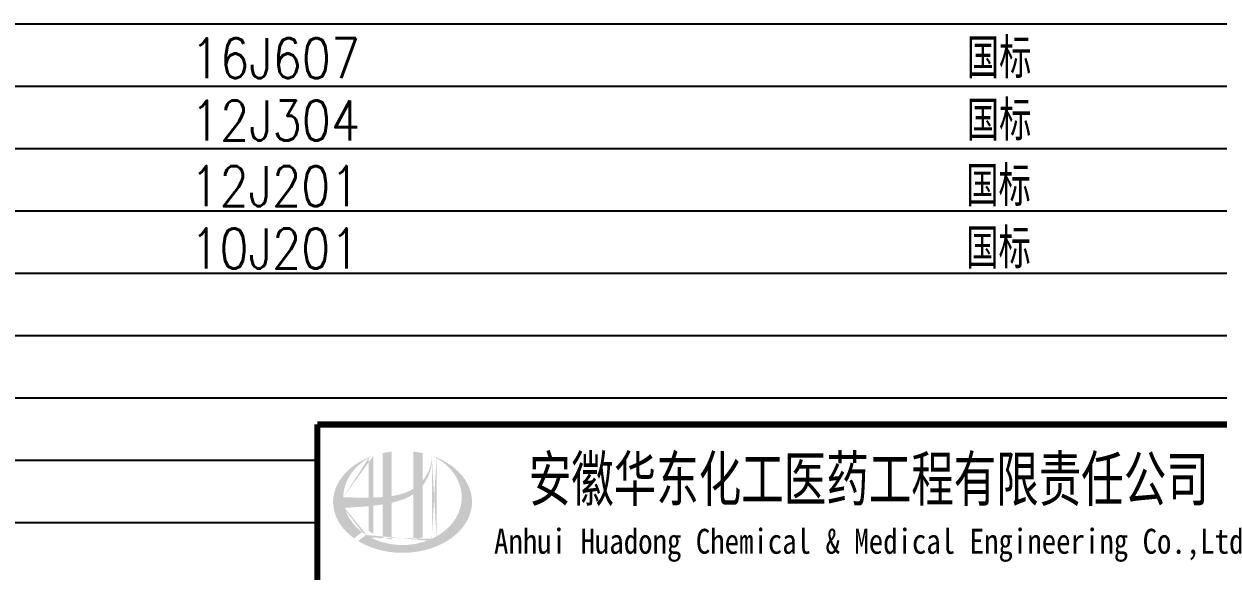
# Model space of a CAD drawing. Extents: x 5396719 to 5510122, y -514120 to -238224.
# Drawn here: x 5485888 to 5499303, y -354431 to -348284 of the extents above; entities that cross this region are included whole.
import ezdxf
from ezdxf.enums import TextEntityAlignment as Align

# ---------------------------------------------------------------- set-up
doc = ezdxf.new("R2010")
doc.units = 0
doc.header["$LTSCALE"] = 1000
doc.header["$MEASUREMENT"] = 0
doc.layers.get('0').update_dxf_attribs({"linetype": 'CONTINUOUS'})
doc.layers.add('图层线', color=8, linetype='CONTINUOUS')
doc.styles.add('HZ1', font='txt.shx', dxfattribs={"bigfont": 'hzdx.shx'})
doc.styles.add('宋体', font='', dxfattribs={"width": 0.7})
doc.styles.get('宋体').set_extended_font_data('SimSun')

msp = doc.modelspace()

# ---------------------------------------------------------------- hatches: boundary and pattern name
h = msp.add_hatch(color=256)
edge = h.paths.add_edge_path()
edge.add_spline(control_points=[(5490020.5, -353662.2), (5490026.6, -353660.9), (5490032.7, -353659.4), (5490081.8, -353647.5), (5490124.4, -353634.6), (5490199.4, -353603.4), (5490232.3, -353586.5), (5490263.2, -353565.9)], knot_values=[61.629012, 61.629012, 61.629012, 61.629012, 63.3304306, 63.3304306, 75.3536336, 75.3536336, 85.3986489, 85.3986489, 85.3986489, 85.3986489], degree=3, periodic=0)
edge.add_line((5490263.2, -353565.9), (5490263.2, -354076.1))
edge.add_spline(control_points=[(5490263.2, -354076.1), (5490280.3, -354073.4), (5490297.3, -354070), (5490332.1, -354062), (5490349.8, -354057.1), (5490367.2, -354051.7)], knot_values=[4.9084564, 4.9084564, 4.9084564, 4.9084564, 4.9928212, 4.9928212, 5.0830337, 5.0830337, 5.0830337, 5.0830337], degree=3, periodic=0)
edge.add_line((5490367.2, -354051.7), (5490367.2, -353470.3))
edge.add_spline(control_points=[(5490367.2, -353470.3), (5490375.8, -353459.3), (5490384, -353448), (5490410.1, -353408.3), (5490425.8, -353378.4), (5490455, -353305.6), (5490466.2, -353261.8), (5490470.9, -353216.5), (5490471.1, -353215.2), (5490471.2, -353213.9)], knot_values=[97.9917441, 97.9917441, 97.9917441, 97.9917441, 101.6421898, 101.6421898, 110.3379755, 110.3379755, 121.9343221, 121.9343221, 122.2706915, 122.2706915, 122.2706915, 122.2706915], degree=3, periodic=0)
edge.add_line((5490471.2, -353213.9), (5490471.2, -353143.5))
edge.add_spline(control_points=[(5490471.2, -353143.5), (5490471.1, -353151.1), (5490470.7, -353158.8), (5490470.2, -353166.5)], knot_values=[126.194075, 126.194075, 126.194075, 126.194075, 128.3967624, 128.3967624, 128.3967624, 128.3967624], degree=3, periodic=0)
edge.add_spline(control_points=[(5490470.2, -353166.5), (5490469.7, -353172.7), (5490469.1, -353178.9), (5490468.3, -353185.1)], knot_values=[124.4170495, 124.4170495, 124.4170495, 124.4170495, 126.194075, 126.194075, 126.194075, 126.194075], degree=3, periodic=0)
edge.add_spline(control_points=[(5490468.3, -353185.1), (5490467.2, -353194.3), (5490465.7, -353203.4), (5490463.9, -353212.5)], knot_values=[121.8052898, 121.8052898, 121.8052898, 121.8052898, 124.4170495, 124.4170495, 124.4170495, 124.4170495], degree=3, periodic=0)
edge.add_spline(control_points=[(5490463.9, -353212.5), (5490461.5, -353224.6), (5490458.6, -353236.7), (5490455.1, -353248.8)], knot_values=[118.3157402, 118.3157402, 118.3157402, 118.3157402, 121.8052898, 121.8052898, 121.8052898, 121.8052898], degree=3, periodic=0)
edge.add_spline(control_points=[(5490455.1, -353248.8), (5490451.6, -353260.9), (5490447.5, -353272.9), (5490443, -353284.8)], knot_values=[114.7959879, 114.7959879, 114.7959879, 114.7959879, 118.3157402, 118.3157402, 118.3157402, 118.3157402], degree=3, periodic=0)
edge.add_spline(control_points=[(5490443, -353284.8), (5490438.5, -353296.5), (5490433.5, -353308), (5490428.1, -353319.3)], knot_values=[111.3296409, 111.3296409, 111.3296409, 111.3296409, 114.7959879, 114.7959879, 114.7959879, 114.7959879], degree=3, periodic=0)
edge.add_spline(control_points=[(5490428.1, -353319.3), (5490422.6, -353330.9), (5490416.6, -353342.2), (5490410.1, -353353.3)], knot_values=[107.7952896, 107.7952896, 107.7952896, 107.7952896, 111.3296409, 111.3296409, 111.3296409, 111.3296409], degree=3, periodic=0)
edge.add_spline(control_points=[(5490410.1, -353353.3), (5490403.8, -353364.1), (5490397.1, -353374.7), (5490389.9, -353384.9)], knot_values=[104.3435789, 104.3435789, 104.3435789, 104.3435789, 107.7952896, 107.7952896, 107.7952896, 107.7952896], degree=3, periodic=0)
edge.add_spline(control_points=[(5490389.9, -353384.9), (5490382.7, -353395.3), (5490375.1, -353405.4), (5490367.2, -353415.1)], knot_values=[100.8506997, 100.8506997, 100.8506997, 100.8506997, 104.3435789, 104.3435789, 104.3435789, 104.3435789], degree=3, periodic=0)
edge.add_line((5490367.2, -353415.1), (5490367.2, -353105.8))
edge.add_spline(control_points=[(5490367.2, -353105.8), (5490333.1, -353098.2), (5490298.3, -353092.4), (5490263.2, -353088.3)], knot_values=[4.4239994, 4.4239994, 4.4239994, 4.4239994, 4.5587406, 4.5587406, 4.5587406, 4.5587406], degree=3, periodic=0)
edge.add_line((5490263.2, -353088.3), (5490263.2, -353506.4))
edge.add_spline(control_points=[(5490263.2, -353506.4), (5490191.2, -353551), (5490107, -353574.2), (5490020.5, -353587.2)], knot_values=[63.2462151, 63.2462151, 63.2462151, 63.2462151, 87.6891235, 87.6891235, 87.6891235, 87.6891235], degree=3, periodic=0)
edge.add_line((5490020.5, -353587.2), (5490020.5, -353088.3))
edge.add_spline(control_points=[(5490020.5, -353088.3), (5489985.3, -353092.4), (5489950.6, -353098.2), (5489916.5, -353105.8)], knot_values=[4.8660382, 4.8660382, 4.8660382, 4.8660382, 5.0007773, 5.0007773, 5.0007773, 5.0007773], degree=3, periodic=0)
edge.add_line((5489916.5, -353105.8), (5489916.5, -353598.6))
edge.add_spline(control_points=[(5489916.5, -353598.6), (5489914.8, -353598.8), (5489879.9, -353601.4), (5489845.3, -353603.2), (5489812.5, -353604.2)], knot_values=[43.6573559, 43.6573559, 43.6573559, 43.6573559, 44.1342527, 53.4970917, 53.4970917, 53.4970917, 53.4970917], degree=3, periodic=0)
edge.add_line((5489812.5, -353604.2), (5489812.5, -353135.1))
edge.add_spline(control_points=[(5489812.5, -353135.1), (5489795.5, -353140.9), (5489778.7, -353147.2), (5489762.3, -353153.9)], knot_values=[5.1415698, 5.1415698, 5.1415698, 5.1415698, 5.2129208, 5.2129208, 5.2129208, 5.2129208], degree=3, periodic=0)
edge.add_spline(control_points=[(5489762.3, -353153.9), (5489755.4, -353156.8), (5489748.6, -353159.7), (5489716.3, -353173.9), (5489691.8, -353186.1), (5489668.3, -353199.3)], knot_values=[5.2129208, 5.2129208, 5.2129208, 5.2129208, 5.2429596, 5.2429596, 5.3556227, 5.3556227, 5.3556227, 5.3556227], degree=3, periodic=0)
edge.add_spline(control_points=[(5489668.3, -353199.3), (5489653.4, -353207.7), (5489639, -353216.4), (5489625, -353225.5)], knot_values=[5.3556227, 5.3556227, 5.3556227, 5.3556227, 5.4269737, 5.4269737, 5.4269737, 5.4269737], degree=3, periodic=0)
edge.add_spline(control_points=[(5489625, -353225.5), (5489617.6, -353230.3), (5489610.3, -353235.3), (5489596.8, -353244.7), (5489590.6, -353249.3), (5489584.4, -353253.9)], knot_values=[5.4269737, 5.4269737, 5.4269737, 5.4269737, 5.4647645, 5.4647645, 5.4983247, 5.4983247, 5.4983247, 5.4983247], degree=3, periodic=0)
edge.add_spline(control_points=[(5489584.4, -353253.9), (5489558.4, -353273.4), (5489534.3, -353294.3), (5489512.4, -353316.3)], knot_values=[5.4983247, 5.4983247, 5.4983247, 5.4983247, 5.6410266, 5.6410266, 5.6410266, 5.6410266], degree=3, periodic=0)
edge.add_spline(control_points=[(5489512.4, -353316.3), (5489505.4, -353323.3), (5489498.6, -353330.4), (5489478.2, -353353), (5489465.3, -353368.8), (5489453.5, -353385)], knot_values=[5.6410266, 5.6410266, 5.6410266, 5.6410266, 5.6865694, 5.6865694, 5.7837285, 5.7837285, 5.7837285, 5.7837285], degree=3, periodic=0)
edge.add_spline(control_points=[(5489453.5, -353385), (5489438.4, -353405.8), (5489425.1, -353427.2), (5489412, -353452.1), (5489410.4, -353455.3), (5489408.8, -353458.5)], knot_values=[5.7837285, 5.7837285, 5.7837285, 5.7837285, 5.9083744, 5.9083744, 5.9264305, 5.9264305, 5.9264305, 5.9264305], degree=3, periodic=0)
edge.add_spline(control_points=[(5489408.8, -353458.5), (5489396.3, -353483.6), (5489386.3, -353509.3), (5489378.8, -353535.2)], knot_values=[5.9264305, 5.9264305, 5.9264305, 5.9264305, 6.0691324, 6.0691324, 6.0691324, 6.0691324], degree=3, periodic=0)
edge.add_spline(control_points=[(5489378.8, -353535.2), (5489375.6, -353546.3), (5489372.8, -353557.5), (5489367.4, -353583.6), (5489365.2, -353598.7), (5489363.7, -353613.7)], knot_values=[6.0691324, 6.0691324, 6.0691324, 6.0691324, 6.1301793, 6.1301793, 6.2118343, 6.2118343, 6.2118343, 6.2118343], degree=3, periodic=0)
edge.add_spline(control_points=[(5489363.7, -353613.7), (5489362.5, -353626.9), (5489361.8, -353640.1), (5489361.8, -353653.3)], knot_values=[6.2118343, 6.2118343, 6.2118343, 6.2118343, 6.2831853, 6.2831853, 6.2831853, 6.2831853], degree=3, periodic=0)
edge.add_spline(control_points=[(5489361.8, -353653.3), (5489361.8, -353662.6), (5489362.2, -353671.9), (5489362.8, -353681.3)], knot_values=[6.2831853, 6.2831853, 6.2831853, 6.2831853, 6.3336547, 6.3336547, 6.3336547, 6.3336547], degree=3, periodic=0)
edge.add_spline(control_points=[(5489362.8, -353681.3), (5489364, -353699.9), (5489366.6, -353718.5), (5489370.3, -353737)], knot_values=[6.3336547, 6.3336547, 6.3336547, 6.3336547, 6.4345936, 6.4345936, 6.4345936, 6.4345936], degree=3, periodic=0)
edge.add_spline(control_points=[(5489370.3, -353737), (5489370.6, -353738.3), (5489370.8, -353739.5), (5489374.8, -353758), (5489379.5, -353775.2), (5489385.4, -353792.2)], knot_values=[6.4345936, 6.4345936, 6.4345936, 6.4345936, 6.4412784, 6.4412784, 6.5355325, 6.5355325, 6.5355325, 6.5355325], degree=3, periodic=0)
edge.add_spline(control_points=[(5489385.4, -353792.2), (5489391.6, -353810.4), (5489399.1, -353828.4), (5489407.9, -353846.2)], knot_values=[6.5355325, 6.5355325, 6.5355325, 6.5355325, 6.6364714, 6.6364714, 6.6364714, 6.6364714], degree=3, periodic=0)
edge.add_spline(control_points=[(5489407.9, -353846.2), (5489410.1, -353850.7), (5489412.4, -353855.2), (5489421.7, -353872.8), (5489429.4, -353885.9), (5489437.8, -353898.7)], knot_values=[6.6364714, 6.6364714, 6.6364714, 6.6364714, 6.6618943, 6.6618943, 6.7374102, 6.7374102, 6.7374102, 6.7374102], degree=3, periodic=0)
edge.add_spline(control_points=[(5489437.8, -353898.7), (5489449, -353915.9), (5489461.3, -353932.7), (5489474.9, -353949)], knot_values=[6.7374102, 6.7374102, 6.7374102, 6.7374102, 6.8383491, 6.8383491, 6.8383491, 6.8383491], degree=3, periodic=0)
edge.add_spline(control_points=[(5489474.9, -353949), (5489480.8, -353956.2), (5489486.9, -353963.3), (5489501.5, -353979.2), (5489510, -353988), (5489518.9, -353996.7)], knot_values=[6.8383491, 6.8383491, 6.8383491, 6.8383491, 6.8825101, 6.8825101, 6.939288, 6.939288, 6.939288, 6.939288], degree=3, periodic=0)
edge.add_spline(control_points=[(5489518.9, -353996.7), (5489534.7, -354012.1), (5489551.5, -354026.9), (5489569.4, -354041.1)], knot_values=[6.939288, 6.939288, 6.939288, 6.939288, 7.0402268, 7.0402268, 7.0402268, 7.0402268], degree=3, periodic=0)
edge.add_spline(control_points=[(5489569.4, -354041.1), (5489578.4, -354048.2), (5489587.6, -354055.1), (5489597, -354061.9)], knot_values=[7.0402268, 7.0402268, 7.0402268, 7.0402268, 7.0906963, 7.0906963, 7.0906963, 7.0906963], degree=3, periodic=0)
edge.add_line((5489597, -354061.9), (5489688.2, -353993.5))
edge.add_ellipse((5490141.8, -353601.3), major_axis=(665, 0), ratio=0.8066765, start_angle=192.81901, end_angle=226.98533, ccw=False)
edge.add_spline(control_points=[(5489493.4, -353720.3), (5489517.4, -353718.8), (5489541.5, -353717.4), (5489630.2, -353711.9), (5489695, -353707.5), (5489760.5, -353701.2)], knot_values=[11.3982633, 11.3982633, 11.3982633, 11.3982633, 18.4072897, 18.4072897, 37.1809397, 37.1809397, 37.1809397, 37.1809397], degree=3, periodic=0)
edge.add_line((5489760.5, -353701.2), (5489760.5, -353980.3))
edge.add_spline(control_points=[(5489760.5, -353980.3), (5489764.1, -353982.5), (5489767.7, -353984.7), (5489784.6, -353994.9), (5489798.4, -354002.5), (5489812.5, -354009.6)], knot_values=[4.0499446, 4.0499446, 4.0499446, 4.0499446, 4.0720206, 4.0720206, 4.153257, 4.153257, 4.153257, 4.153257], degree=3, periodic=0)
edge.add_line((5489812.5, -354009.6), (5489812.5, -353695.8))
edge.add_spline(control_points=[(5489812.5, -353695.8), (5489844.7, -353692.1), (5489877.1, -353687.8), (5489911.9, -353682.5), (5489914.2, -353682.1), (5489916.5, -353681.8)], knot_values=[42.1350086, 42.1350086, 42.1350086, 42.1350086, 51.3072277, 51.3072277, 51.9485742, 51.9485742, 51.9485742, 51.9485742], degree=3, periodic=0)
edge.add_line((5489916.5, -353681.8), (5489916.5, -354051.7))
edge.add_spline(control_points=[(5489916.5, -354051.7), (5489950.1, -354062.2), (5489985, -354070.4), (5490020.5, -354076.1)], knot_values=[4.3417397, 4.3417397, 4.3417397, 4.3417397, 4.5163155, 4.5163155, 4.5163155, 4.5163155], degree=3, periodic=0)
edge.add_line((5490020.5, -354076.1), (5490020.5, -353662.2))
edge = h.paths.add_edge_path(flags=16)
edge.add_ellipse((5490141.8, -353601.3), major_axis=(665, 0), ratio=0.8066765, start_angle=124.98746, end_angle=179.99898, ccw=False)
edge.add_line((5489760.5, -353161.8), (5489760.5, -353605.4))
edge.add_spline(control_points=[(5489760.5, -353605.4), (5489665.2, -353606.7), (5489571.2, -353603.6), (5489476.8, -353601.3)], knot_values=[11.2737302, 11.2737302, 11.2737302, 11.2737302, 38.6875129, 38.6875129, 38.6875129, 38.6875129], degree=3, periodic=0)
edge = h.paths.add_edge_path()
edge.add_spline(control_points=[(5489643, -354092.4), (5489674.1, -354111.4), (5489707.2, -354128.7), (5489791.8, -354165.9), (5489845.1, -354183.8), (5489955.8, -354210.3), (5490013.3, -354219), (5490129.4, -354226.8), (5490188.1, -354225.9), (5490303.7, -354214.4), (5490360.5, -354203.9), (5490469.6, -354173.8), (5490521.7, -354154.3), (5490618.6, -354107.4), (5490663.4, -354080.1), (5490743.3, -354019.1), (5490778.5, -353985.5), (5490837.8, -353914.1), (5490862, -353876.2), (5490898.3, -353798.1), (5490910.6, -353757.8), (5490923.2, -353676.6), (5490923.5, -353635.7), (5490912, -353554.2), (5490900.2, -353513.7), (5490864.6, -353434.9), (5490840.8, -353396.7), (5490782, -353324.6), (5490746.9, -353290.6), (5490667.1, -353229), (5490622.4, -353201.3), (5490541.2, -353161.5), (5490506.8, -353147.3), (5490471.2, -353135.1)], knot_values=[0.8864206, 0.8864206, 0.8864206, 0.8864206, 1.0405566, 1.0405566, 1.2611724, 1.2611724, 1.4817883, 1.4817883, 1.7024042, 1.7024042, 1.9230201, 1.9230201, 2.1436359, 2.1436359, 2.3642518, 2.3642518, 2.5848677, 2.5848677, 2.8054836, 2.8054836, 3.0260994, 3.0260994, 3.2467153, 3.2467153, 3.4685202, 3.4685202, 3.6903251, 3.6903251, 3.9121301, 3.9121301, 4.133935, 4.133935, 4.2832086, 4.2832086, 4.2832086, 4.2832086], degree=3, periodic=0)
edge.add_line((5490471.2, -353135.1), (5490471.2, -353135.1))
edge.add_spline(control_points=[(5490471.2, -353135.2), (5490471.2, -353138), (5490471.2, -353140.7), (5490471.2, -353143.5)], knot_values=[128.3967624, 128.3967624, 128.3967624, 128.3967624, 129.1921934, 129.1921934, 129.1921934, 129.1921934], degree=3, periodic=0)
edge.add_line((5490471.2, -353143.5), (5490471.2, -354067.3))
edge.add_ellipse((5490141.8, -353601.3), major_axis=(665, 0), ratio=0.8066765, start_angle=232.10542, end_angle=299.68334, ccw=False)
edge.add_line((5489733.4, -354024.6), (5489643, -354092.4))
edge = h.paths.add_edge_path(flags=16)
edge.add_ellipse((5490141.8, -353601.3), major_axis=(665, 0), ratio=0.8066765, start_angle=304.98746, end_angle=415.01211, ccw=False)
edge.add_line((5490523.2, -354040.8), (5490523.2, -353161.8))

# ---------------------------------------------------------------- linework, layer by layer
at = {"const_width": 70}
for points in [[(5489184, -352783.9), (5489184, -358783.9)], [(5507184, -352783.9), (5489184, -352783.9)]]:
    msp.add_lwpolyline(points, dxfattribs=at)
at = {"layer": '图层线'}
for p, q in [((5426584, -348283.9), (5507184, -348283.9)), ((5426584, -348983.9), (5507184, -348983.9)), ((5426584, -349683.9), (5507184, -349683.9)), ((5426584, -350383.9), (5507184, -350383.9)), ((5426584, -351083.9), (5507184, -351083.9)), ((5426584, -351783.9), (5507184, -351783.9)), ((5426584, -352483.9), (5507184, -352483.9)), ((5426584, -353183.9), (5489184, -353183.9)), ((5426584, -353883.9), (5489184, -353883.9))]:
    msp.add_line(p, q, dxfattribs=at)

# ---------------------------------------------------------------- texts
at = {"color": 4, "style": 'HZ1', "width": 0.85}
for s, p in [('国标', (5496480.1, -348894.6, -5955.2)), ('16J607', (5487763.9, -348894.6, -5955.2)), ('12J304', (5487763.9, -349594.6, -5955.2)), ('国标', (5496480.1, -349594.6, -5955.2)), ('国标', (5496473.3, -350331.8, -5955.2)), ('12J201', (5487757.1, -350331.8, -5955.2)), ('国标', (5496473.3, -351031.8, -5955.2)), ('10J201', (5487757.1, -351031.8, -5955.2))]:
    msp.add_text(s, height=450, dxfattribs=at).set_placement(p)
at = {"style": '宋体'}
for s, height, width, p in [('安徽华东化工医药工程有限责任公司', 500, 0.7, (5495378.9, -353383.9)), ('Anhui Huadong Chemical & Medical Engineering Co.,Ltd', 280, 0.85, (5495378.9, -354133.9))]:
    msp.add_text(s, height=height, dxfattribs=dict(at, width=width)).set_placement(p, align=Align.MIDDLE)

doc.saveas('drawing.dxf')
